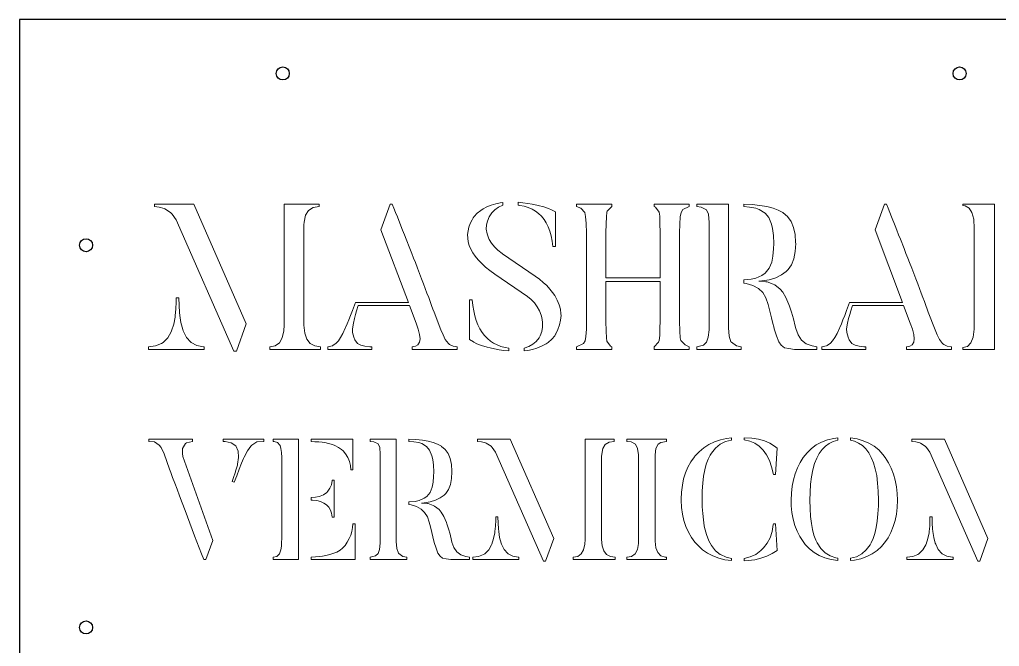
# Model space of a CAD drawing. Header units: millimetres. Extents: x 3735 to 5333, y 3252 to 4770.
# Drawn here: x 4539.8 to 4930.7, y 4519.9 to 4770 of the extents above; entities that cross this region are included whole.
import ezdxf

# ---------------------------------------------------------------- set-up
doc = ezdxf.new("R2010")
doc.units = ezdxf.units.MM
doc.layers.get('0').update_dxf_attribs({"color": 18, "true_color": 0x000000})
doc.layers.add('ext', color=18, linetype='Continuous', true_color=0x000000)
doc.layers.add('MASHARAB', color=6, linetype='Continuous', true_color=0xff00ff)

msp = doc.modelspace()

# ---------------------------------------------------------------- linework, layer by layer
at = {"color": 6, "lineweight": 0, "true_color": 0xff00ff}
for points in [[(4609.3, 4696.41), (4593.64, 4696.41), (4593.64, 4695.35), (4595.5, 4695.19), (4597.48, 4694.61), (4597.79, 4694.49), (4600.08, 4693.06), (4600.66, 4692.41), (4602.28, 4690.09), (4625.36, 4637.7), (4626.37, 4637.7), (4630.25, 4648.57)], [(4659.38, 4696.41), (4645.36, 4696.41), (4645.36, 4648.08), (4645.24, 4645.85), (4644.63, 4643.07), (4643.53, 4641.09), (4641.85, 4639.9), (4639.68, 4639.5), (4639.68, 4638.43), (4659.83, 4638.43), (4659.83, 4639.5), (4657.64, 4639.81), (4655.74, 4640.81), (4654.4, 4642.52), (4653.57, 4644.93), (4653.3, 4648.08), (4653.3, 4688.11), (4653.33, 4689.18), (4653.88, 4691.9), (4655.07, 4693.82), (4656.9, 4694.98), (4659.38, 4695.35)], [(4680.32, 4638.43), (4680.32, 4639.5), (4679.56, 4639.5), (4677.6, 4639.65), (4675.99, 4640.08), (4674.67, 4640.81), (4673.6, 4642.22), (4673.18, 4643.29), (4672.69, 4645.12), (4672.63, 4646.68), (4672.99, 4648.81), (4673.42, 4650.68), (4673.85, 4652.35), (4674.28, 4653.85), (4674.95, 4655.99), (4695.34, 4655.99), (4698.03, 4648.81), (4698.89, 4646.43), (4699.44, 4644.32), (4699.59, 4642.58), (4699.37, 4641.24), (4698.76, 4640.26), (4697.82, 4639.68), (4696.44, 4639.5), (4696.44, 4638.43), (4714.4, 4638.43), (4714.4, 4639.5), (4712.75, 4639.74), (4711.4, 4640.42), (4710.89, 4640.81), (4709.66, 4642.4), (4708.78, 4644.17), (4707.95, 4646.19), (4705.18, 4653.33), (4704.75, 4654.49), (4704.23, 4655.93), (4703.65, 4657.48), (4703.04, 4659.1), (4702.37, 4660.84), (4701.69, 4662.64), (4700.96, 4664.57), (4700.2, 4666.55), (4699.4, 4668.66), (4698.58, 4670.83), (4697.73, 4673.12), (4697.05, 4674.8), (4696.32, 4676.72), (4695.56, 4678.61), (4694.09, 4682.34), (4693.36, 4684.17), (4692.66, 4686), (4691.95, 4687.77), (4690.55, 4691.32), (4689.85, 4693.02), (4689.18, 4694.73), (4688.5, 4696.41), (4687.71, 4696.41), (4684.02, 4686.12), (4694.95, 4657.06), (4673.79, 4657.06), (4673.39, 4656.05), (4672.63, 4653.94), (4671.86, 4651.99), (4671.16, 4650.22), (4670.52, 4648.6), (4669.91, 4647.16), (4669.79, 4646.89), (4668.78, 4644.78), (4667.86, 4643.1), (4667.01, 4641.88), (4666.12, 4640.9), (4664.87, 4639.93), (4664.63, 4639.81), (4662.76, 4639.5), (4662.76, 4638.43)], [(4732.59, 4696.99), (4731.62, 4696.84), (4729.79, 4696.48), (4728.01, 4695.93), (4726.18, 4695.22), (4724.72, 4694.46), (4723.89, 4693.88), (4722.43, 4692.72), (4721.17, 4691.41), (4720.78, 4690.83), (4720.38, 4690.12), (4719.65, 4688.66), (4719.1, 4687.19), (4718.76, 4685.7), (4718.58, 4684.26), (4718.61, 4682.8), (4718.85, 4681.33), (4719.25, 4679.9), (4719.86, 4678.43), (4720.66, 4676.99), (4721.63, 4675.56), (4722.82, 4674.12), (4724.2, 4672.69), (4725.75, 4671.25), (4727.5, 4669.85), (4729.45, 4668.42), (4742.43, 4659.53), (4743.92, 4658.31), (4745.27, 4656.93), (4746.36, 4655.44), (4747.25, 4653.85), (4747.95, 4652.11), (4748.2, 4651.16), (4748.47, 4649.21), (4748.47, 4647.32), (4748.14, 4645.52), (4747.46, 4643.77), (4747.07, 4643.04), (4745.97, 4641.61), (4744.62, 4640.45), (4743.04, 4639.53), (4741.17, 4638.92), (4741.17, 4637.85), (4742.64, 4638.03), (4744.5, 4638.4), (4746.21, 4638.92), (4746.46, 4639.01), (4748.35, 4639.81), (4749.85, 4640.57), (4750.7, 4641.21), (4752.11, 4642.46), (4753.39, 4643.87), (4753.69, 4644.45), (4753.75, 4644.57), (4754.61, 4646.37), (4755.22, 4648.2), (4755.62, 4650.06), (4755.83, 4651.96), (4755.8, 4652.66), (4755.59, 4654.43), (4755.1, 4656.2), (4754.33, 4658.06), (4753.3, 4659.93), (4752.5, 4661.09), (4751.4, 4662.49), (4750.12, 4663.84), (4748.75, 4665.15), (4747.19, 4666.43), (4745.51, 4667.68), (4732.5, 4676.57), (4732.29, 4676.72), (4730.64, 4678), (4729.27, 4679.35), (4728.14, 4680.78), (4727.22, 4682.25), (4727.1, 4682.55), (4726.37, 4684.51), (4726.03, 4686.34), (4726.12, 4688.11), (4726.46, 4689.51), (4727.19, 4691.25), (4728.26, 4692.87), (4729.39, 4694.06), (4730.88, 4695.16), (4732.59, 4695.93)], [(4738.73, 4697.09), (4738.73, 4695.93), (4739.34, 4695.86), (4741.11, 4695.53), (4742.73, 4695.04), (4744.26, 4694.37), (4745.66, 4693.57), (4746.91, 4692.63), (4748.07, 4691.53), (4749.08, 4690.25), (4749.97, 4688.84), (4750.73, 4687.28), (4751.4, 4685.54), (4751.92, 4683.68), (4752.32, 4681.64), (4752.59, 4679.47), (4753.6, 4679.47), (4753.6, 4693.3), (4752.04, 4694.12), (4750.79, 4694.61), (4749.02, 4695.22), (4746.76, 4695.86), (4746.18, 4695.99), (4744.38, 4696.35), (4742.55, 4696.66), (4740.66, 4696.9)], [(4776.04, 4695.35), (4776.04, 4696.41), (4762.03, 4696.41), (4762.03, 4695.35), (4763.8, 4694.77), (4765.36, 4692.96), (4765.66, 4691.44), (4765.91, 4688.69), (4765.97, 4684.96), (4765.97, 4649.64), (4765.94, 4646.43), (4765.78, 4643.5), (4765.51, 4641.82), (4764.75, 4640.75), (4762.03, 4639.5), (4762.03, 4638.43), (4776.04, 4638.43), (4776.04, 4639.5), (4775.62, 4639.68), (4774.09, 4641.64), (4773.94, 4642.98), (4773.81, 4645.7), (4773.75, 4649.64), (4773.75, 4665.54), (4795.34, 4665.54), (4795.34, 4649.64), (4795.31, 4646.86), (4795.19, 4643.9), (4794.94, 4641.97), (4794.76, 4641.33), (4793.05, 4639.5), (4793.05, 4638.43), (4807, 4638.43), (4807, 4639.5), (4805.36, 4640.2), (4803.68, 4641.97), (4803.43, 4643.04), (4803.22, 4645.67), (4803.13, 4649.64), (4803.13, 4684.96), (4803.19, 4688.38), (4803.4, 4691.25), (4803.77, 4693.06), (4804.47, 4694.22), (4807, 4695.35), (4807, 4696.41), (4793.05, 4696.41), (4793.05, 4695.35), (4793.51, 4695.16), (4795.04, 4693.15), (4795.19, 4691.59), (4795.31, 4688.81), (4795.34, 4684.96), (4795.34, 4666.95), (4773.75, 4666.95), (4773.75, 4684.96), (4773.81, 4688.48), (4773.94, 4691.35), (4774.15, 4693.15), (4774.27, 4693.61)], [(4822.58, 4696.41), (4810.06, 4696.41), (4810.06, 4695.35), (4811.77, 4695.19), (4813.84, 4694.12), (4814.64, 4692.35), (4814.94, 4689.09), (4814.94, 4648.08), (4814.91, 4646.25), (4814.55, 4643.26), (4813.84, 4641.3), (4812.68, 4640.14), (4810.06, 4639.5), (4810.06, 4638.43), (4827.71, 4638.43), (4827.71, 4639.5), (4825.84, 4639.77), (4823.83, 4641.24), (4823.64, 4641.48), (4822.85, 4643.71), (4822.58, 4647.01)], [(4828.71, 4696.35), (4828.71, 4695.35), (4831.09, 4695.19), (4833.54, 4694.8), (4834.85, 4694.28), (4837.23, 4692.81), (4838.67, 4691.07), (4839.83, 4688.35), (4840.22, 4686.58), (4840.59, 4683.83), (4840.68, 4680.69), (4840.65, 4678.49), (4840.38, 4675.62), (4839.92, 4673.21), (4838.91, 4670.77), (4837.29, 4668.84), (4836.01, 4667.9), (4833.6, 4666.86), (4831.68, 4666.43), (4828.71, 4666.19), (4828.71, 4664.87), (4829.75, 4664.72), (4832.38, 4663.96), (4834.55, 4662.74), (4836.29, 4661.09), (4837.6, 4658.95), (4838.48, 4656.38), (4839.03, 4654.13), (4839.83, 4651.04), (4840.25, 4649.24), (4840.84, 4646.92), (4840.93, 4646.61), (4841.78, 4643.87), (4842.67, 4641.48), (4843.67, 4640.08), (4844.96, 4639.1), (4846.67, 4638.77), (4848.96, 4638.43), (4857.93, 4638.43), (4857.93, 4639.5), (4856.07, 4639.81), (4853.69, 4640.69), (4851.8, 4642.16), (4850.39, 4644.17), (4849.45, 4646.77), (4849.26, 4647.62), (4848.56, 4650.58), (4847.83, 4653.24), (4847, 4655.65), (4846.73, 4656.29), (4845.51, 4659.07), (4844.32, 4661.18), (4843.22, 4662.49), (4841.08, 4664.14), (4840.41, 4664.48), (4838.03, 4665.36), (4837.6, 4665.42), (4834.79, 4665.61), (4835.98, 4665.73), (4838.91, 4666.22), (4841.48, 4667.01), (4843.74, 4668.11), (4845.66, 4669.48), (4846.39, 4670.25), (4847.74, 4672.2), (4848.68, 4674.58), (4849.23, 4677.42), (4849.45, 4680.69), (4849.41, 4681.06), (4849.2, 4684.29), (4848.59, 4687.07), (4847.58, 4689.45), (4846.24, 4691.38), (4844.47, 4692.87), (4844.35, 4692.96), (4842.51, 4693.94), (4840.41, 4694.73), (4837.96, 4695.38), (4835.19, 4695.86), (4832.1, 4696.17)], [(4865.02, 4643.1), (4864.16, 4641.88), (4863.28, 4640.9), (4862.03, 4639.93), (4861.78, 4639.81), (4859.92, 4639.5), (4859.92, 4638.43), (4877.48, 4638.43), (4877.48, 4639.5), (4876.68, 4639.5), (4874.76, 4639.65), (4873.14, 4640.08), (4871.83, 4640.81), (4870.76, 4642.22), (4870.33, 4643.29), (4869.81, 4645.12), (4869.78, 4646.68), (4870.15, 4648.81), (4870.57, 4650.68), (4871, 4652.35), (4871.43, 4653.85), (4872.1, 4655.99), (4892.5, 4655.99), (4895.18, 4648.81), (4896.04, 4646.43), (4896.59, 4644.32), (4896.74, 4642.58), (4896.53, 4641.24), (4895.92, 4640.26), (4894.94, 4639.68), (4893.6, 4639.5), (4893.6, 4638.43), (4911.55, 4638.43), (4911.55, 4639.5), (4909.9, 4639.74), (4908.56, 4640.42), (4908.04, 4640.81), (4906.82, 4642.4), (4905.93, 4644.17), (4905.11, 4646.19), (4902.33, 4653.33), (4901.9, 4654.49), (4901.38, 4655.93), (4900.8, 4657.48), (4900.16, 4659.1), (4899.52, 4660.84), (4898.85, 4662.64), (4898.12, 4664.57), (4897.35, 4666.55), (4896.56, 4668.66), (4895.73, 4670.83), (4894.85, 4673.12), (4894.21, 4674.8), (4893.44, 4676.72), (4892.71, 4678.61), (4891.25, 4682.34), (4890.51, 4684.17), (4889.81, 4686), (4889.11, 4687.77), (4887.7, 4691.32), (4887, 4693.02), (4886.33, 4694.73), (4885.66, 4696.41), (4884.86, 4696.41), (4881.17, 4686.12), (4892.1, 4657.06), (4870.94, 4657.06), (4870.54, 4656.05), (4869.75, 4653.94), (4869.02, 4651.99), (4868.32, 4650.22), (4867.67, 4648.6), (4867.06, 4647.16), (4866.94, 4646.89), (4865.93, 4644.78)], [(4928.71, 4696.41), (4916.13, 4696.41), (4916.13, 4695.77), (4917.02, 4695.68), (4918.63, 4694.8), (4919.76, 4692.99), (4920.47, 4690.31), (4920.68, 4686.7), (4920.68, 4648.32), (4920.62, 4646.43), (4920.19, 4643.26), (4919.28, 4641), (4917.93, 4639.62), (4916.13, 4639.16), (4916.13, 4638.43), (4928.71, 4638.43)], [(4603.38, 4658.95), (4602.37, 4658.95), (4602.34, 4657.33), (4602.22, 4654.43), (4601.97, 4651.87), (4601.88, 4651.29), (4601.33, 4648.54), (4600.48, 4645.85), (4600.32, 4645.45), (4598.95, 4642.98), (4597.09, 4641.15), (4596.45, 4640.75), (4594.06, 4639.81), (4591.26, 4639.5), (4591.26, 4638.43), (4613.54, 4638.43), (4613.54, 4639.5), (4613.24, 4639.5), (4610.52, 4639.96), (4608.26, 4641.15), (4608.14, 4641.27), (4606.37, 4643.16), (4605.12, 4645.76), (4604.93, 4646.37), (4604.2, 4649.09), (4603.77, 4651.87), (4603.62, 4653.15), (4603.44, 4655.9)], [(4720.38, 4658.22), (4719.37, 4658.22), (4719.37, 4642.4), (4720.87, 4641.39), (4720.99, 4641.3), (4722.3, 4640.66), (4724.11, 4640.02), (4726.37, 4639.35), (4727.56, 4639.01), (4729.33, 4638.61), (4731.16, 4638.28), (4733.05, 4638.03), (4735.04, 4637.85), (4735.04, 4638.92), (4733.51, 4639.19), (4731.89, 4639.62), (4730.37, 4640.2), (4728.96, 4640.9), (4727.65, 4641.76), (4726.46, 4642.77), (4725.36, 4643.93), (4724.38, 4645.21), (4723.5, 4646.64), (4722.7, 4648.2), (4722.03, 4649.91), (4721.45, 4651.77), (4720.99, 4653.79), (4720.63, 4655.93)], [(4608.85, 4602.61), (4591.38, 4602.61), (4591.38, 4601.72), (4593.64, 4601.6), (4595.54, 4600.22), (4596.3, 4599.28), (4597.49, 4596.74), (4599.66, 4590.7), (4600.15, 4589.32), (4600.91, 4587.28), (4601.73, 4585.02), (4602.65, 4582.61), (4603.66, 4579.98), (4604.7, 4577.14), (4605.86, 4574.12), (4606.77, 4571.64), (4607.75, 4569.05), (4608.7, 4566.51), (4609.64, 4564.04), (4610.56, 4561.6), (4611.51, 4559.22), (4612.39, 4556.9), (4613.28, 4554.61), (4614.19, 4554.61), (4617, 4562.12), (4605, 4595.74), (4604.82, 4596.9), (4604.88, 4598.88), (4605.98, 4600.93), (4606.38, 4601.17), (4608.85, 4601.72)], [(4637.31, 4602.61), (4621.12, 4602.61), (4621.12, 4601.72), (4621.89, 4601.72), (4624.24, 4601.17), (4626.13, 4599.95), (4626.99, 4597.84), (4627.2, 4595.46), (4627.17, 4595.25), (4626.8, 4592.59), (4626.71, 4592.25), (4626.01, 4589.81), (4625.92, 4589.54), (4625.09, 4586.94), (4624.7, 4585.72), (4625.49, 4585.45), (4626.47, 4588.04), (4627.47, 4590.7), (4628.39, 4592.99), (4629.21, 4594.91), (4629.43, 4595.43), (4630.77, 4597.99), (4632.09, 4599.77), (4632.48, 4600.16), (4634.44, 4601.54), (4634.65, 4601.57), (4637.31, 4601.72)], [(4651.14, 4602.61), (4640.94, 4602.61), (4640.94, 4601.72), (4641.34, 4601.72), (4642.77, 4601.26), (4643.69, 4600.22), (4643.75, 4600.13), (4644.12, 4598.91), (4644.33, 4597.32), (4644.42, 4595.31), (4644.42, 4562.61), (4644.39, 4561.75), (4644.3, 4559.92), (4644.05, 4558.39), (4643.69, 4557.2), (4643.47, 4556.81), (4642.44, 4555.83), (4640.94, 4555.49), (4640.94, 4554.61), (4651.14, 4554.61)], [(4672.85, 4602.61), (4656.21, 4602.61), (4656.21, 4601.66), (4657.61, 4601.6), (4659.17, 4601.51), (4660.6, 4601.38), (4661.55, 4601.23), (4663.05, 4600.9), (4664.63, 4600.44), (4665.64, 4600.04), (4667.08, 4599.34), (4668.3, 4598.51), (4668.91, 4597.96), (4669.89, 4596.77), (4670.77, 4595.31), (4670.89, 4595.03), (4671.44, 4593.63), (4671.81, 4592.04), (4671.99, 4590.33), (4672.85, 4590.33)], [(4690.07, 4602.61), (4679.72, 4602.61), (4679.72, 4601.72), (4681.12, 4601.6), (4682.83, 4600.71), (4683.5, 4599.25), (4683.75, 4596.56), (4683.75, 4562.61), (4683.72, 4561.08), (4683.41, 4558.61), (4682.83, 4557.02), (4681.88, 4556.04), (4679.72, 4555.49), (4679.72, 4554.61), (4694.31, 4554.61), (4694.31, 4555.49), (4692.79, 4555.74), (4691.14, 4556.93), (4690.98, 4557.14), (4690.31, 4559), (4690.07, 4561.72)], [(4695.17, 4602.54), (4695.17, 4601.72), (4697.15, 4601.6), (4699.14, 4601.26), (4700.27, 4600.83), (4702.22, 4599.61), (4703.41, 4598.18), (4704.36, 4595.95), (4704.69, 4594.48), (4705, 4592.19), (4705.09, 4589.6), (4705.03, 4587.77), (4704.82, 4585.41), (4704.42, 4583.4), (4703.59, 4581.38), (4702.28, 4579.77), (4701.18, 4579), (4699.2, 4578.15), (4697.61, 4577.78), (4695.17, 4577.6), (4695.17, 4576.5), (4696.02, 4576.38), (4698.19, 4575.74), (4699.99, 4574.73), (4701.43, 4573.35), (4702.53, 4571.61), (4703.26, 4569.48), (4703.72, 4567.61), (4705.27, 4561.39), (4706.01, 4559.13), (4706.71, 4557.14), (4707.56, 4555.98), (4708.6, 4555.16), (4710.04, 4554.88), (4711.93, 4554.61), (4719.38, 4554.61), (4719.38, 4555.49), (4717.82, 4555.74), (4715.87, 4556.5), (4714.28, 4557.69), (4713.12, 4559.37), (4712.33, 4561.51), (4712.17, 4562.24), (4711.62, 4564.68), (4710.98, 4566.88), (4710.31, 4568.87), (4710.1, 4569.38), (4709.06, 4571.71), (4708.08, 4573.45), (4707.17, 4574.55), (4705.4, 4575.89), (4704.85, 4576.16), (4702.86, 4576.93), (4702.53, 4576.96), (4700.2, 4577.11), (4701.18, 4577.2), (4703.59, 4577.63), (4705.73, 4578.27), (4707.59, 4579.19), (4709.18, 4580.32), (4709.82, 4580.96), (4710.92, 4582.54), (4711.69, 4584.53), (4712.17, 4586.88), (4712.33, 4589.6), (4712.33, 4589.9), (4712.14, 4592.56), (4711.62, 4594.88), (4710.8, 4596.83), (4709.67, 4598.45), (4708.2, 4599.67), (4708.11, 4599.77), (4706.62, 4600.56), (4704.85, 4601.23), (4702.8, 4601.75), (4700.54, 4602.15), (4697.98, 4602.42)], [(4735.56, 4602.61), (4722.56, 4602.61), (4722.56, 4601.72), (4724.14, 4601.6), (4725.76, 4601.11), (4726.01, 4601.02), (4727.93, 4599.83), (4728.39, 4599.31), (4729.73, 4597.35), (4748.88, 4554), (4749.7, 4554), (4752.91, 4563)], [(4777.06, 4602.61), (4765.42, 4602.61), (4765.42, 4562.61), (4765.33, 4560.77), (4764.84, 4558.45), (4763.9, 4556.84), (4762.55, 4555.83), (4760.72, 4555.49), (4760.72, 4554.61), (4777.42, 4554.61), (4777.42, 4555.49), (4775.59, 4555.77), (4774.03, 4556.59), (4772.9, 4558), (4772.23, 4560.01), (4772.02, 4562.61), (4772.02, 4595.74), (4772.05, 4596.62), (4772.51, 4598.85), (4773.48, 4600.47), (4774.98, 4601.41), (4777.06, 4601.72)], [(4797.97, 4602.61), (4782.13, 4602.61), (4782.13, 4601.72), (4783.84, 4601.54), (4785.58, 4600.56), (4786.4, 4598.94), (4786.71, 4596.35), (4786.71, 4561.9), (4786.68, 4560.99), (4786.28, 4558.61), (4785.39, 4556.87), (4783.99, 4555.86), (4782.13, 4555.49), (4782.13, 4554.61), (4797.97, 4554.61), (4797.97, 4555.49), (4797.33, 4555.55), (4795.62, 4556.1), (4794.4, 4557.35), (4793.67, 4559.28), (4793.42, 4561.9), (4793.42, 4596.35), (4793.7, 4598.88), (4794.58, 4600.56), (4795.68, 4601.32), (4797.97, 4601.72)], [(4823.83, 4603.09), (4821.91, 4602.85), (4819.41, 4602.3), (4817.06, 4601.51), (4814.86, 4600.47), (4812.84, 4599.15), (4810.98, 4597.6), (4809.27, 4595.8), (4809.03, 4595.49), (4807.65, 4593.57), (4806.46, 4591.49), (4805.51, 4589.23), (4804.75, 4586.82), (4804.23, 4584.25), (4803.9, 4581.51), (4803.8, 4578.61), (4803.8, 4578.21), (4803.93, 4575.37), (4804.29, 4572.65), (4804.84, 4570.12), (4805.64, 4567.71), (4806.64, 4565.48), (4807.83, 4563.43), (4809.27, 4561.51), (4810.49, 4560.16), (4812.29, 4558.52), (4814.28, 4557.14), (4816.41, 4556.01), (4818.74, 4555.13), (4821.18, 4554.52), (4823.83, 4554.15), (4823.83, 4555.03), (4821.67, 4555.52), (4819.44, 4556.53), (4819.38, 4556.56), (4817.51, 4558.06), (4815.8, 4560.19), (4814.74, 4562.09), (4813.82, 4564.53), (4813.12, 4567.43), (4813, 4568.01), (4812.63, 4570.36), (4812.35, 4572.9), (4812.2, 4575.64), (4812.14, 4578.61), (4812.2, 4581.93), (4812.38, 4585.05), (4812.72, 4587.89), (4813.18, 4590.42), (4813.76, 4592.68), (4814.49, 4594.61), (4815.35, 4596.28), (4815.83, 4597.05), (4817.45, 4599.06), (4819.35, 4600.59), (4821.45, 4601.66), (4823.83, 4602.21)], [(4828.96, 4603.15), (4828.96, 4602.27), (4831.13, 4601.81), (4833.12, 4600.99), (4834.92, 4599.8), (4836.48, 4598.27), (4837.82, 4596.38), (4838.95, 4594.12), (4839.83, 4591.52), (4840.54, 4588.56), (4841.36, 4588.56), (4842.09, 4599.06), (4841.06, 4599.86), (4839.13, 4600.99), (4836.96, 4601.9), (4834.55, 4602.54), (4831.9, 4602.97)], [(4866.21, 4603.09), (4864.63, 4602.88), (4862.12, 4602.3), (4859.8, 4601.41), (4857.67, 4600.28), (4855.74, 4598.88), (4854, 4597.2), (4852.47, 4595.25), (4851.25, 4593.32), (4850.15, 4591.16), (4849.24, 4588.83), (4848.54, 4586.39), (4848.05, 4583.8), (4847.74, 4581.11), (4847.62, 4578.27), (4847.71, 4576.04), (4847.96, 4573.29), (4848.44, 4570.67), (4849.12, 4568.22), (4850, 4565.9), (4851.1, 4563.74), (4852.38, 4561.72), (4853.24, 4560.62), (4854.92, 4558.85), (4856.78, 4557.39), (4858.83, 4556.16), (4861.09, 4555.22), (4863.56, 4554.55), (4866.21, 4554.15), (4866.21, 4555.1), (4865.51, 4555.22), (4863.22, 4556.01), (4861.21, 4557.26), (4859.47, 4559), (4858, 4561.23), (4857.45, 4562.36), (4856.75, 4564.29), (4856.17, 4566.51), (4855.71, 4569.02), (4855.41, 4571.8), (4855.19, 4574.88), (4855.13, 4578.27), (4855.19, 4581.26), (4855.41, 4584.59), (4855.77, 4587.61), (4856.29, 4590.36), (4856.99, 4592.83), (4857.82, 4595), (4858.83, 4596.93), (4859.99, 4598.51), (4861.33, 4599.86), (4862.79, 4600.9), (4864.44, 4601.66), (4866.21, 4602.15)], [(4871.31, 4603.09), (4871.31, 4602.15), (4872.87, 4601.75), (4874.52, 4601.05), (4876.05, 4600.04), (4877.39, 4598.76), (4878.58, 4597.17), (4879.62, 4595.34), (4880.47, 4593.2), (4881.21, 4590.79), (4881.76, 4588.07), (4882.15, 4585.11), (4882.4, 4581.84), (4882.46, 4578.27), (4882.43, 4575.95), (4882.28, 4572.77), (4882, 4569.9), (4881.6, 4567.31), (4881.05, 4564.99), (4880.38, 4562.97), (4879.59, 4561.23), (4879.16, 4560.5), (4877.6, 4558.42), (4875.77, 4556.84), (4873.66, 4555.71), (4871.31, 4555.1), (4871.31, 4554.15), (4872.93, 4554.36), (4875.5, 4554.91), (4877.85, 4555.74), (4880.02, 4556.84), (4881.97, 4558.18), (4883.71, 4559.83), (4885.27, 4561.72), (4886.31, 4563.28), (4887.44, 4565.42), (4888.38, 4567.71), (4889.11, 4570.12), (4889.63, 4572.68), (4889.94, 4575.4), (4890.03, 4578.27), (4889.94, 4580.9), (4889.66, 4583.61), (4889.18, 4586.21), (4888.47, 4588.65), (4887.59, 4590.97), (4886.52, 4593.17), (4885.21, 4595.25), (4884.26, 4596.53), (4882.58, 4598.3), (4880.72, 4599.8), (4878.64, 4601.02), (4876.38, 4601.99), (4873.94, 4602.67)], [(4908.78, 4602.61), (4895.77, 4602.61), (4895.77, 4601.72), (4897.36, 4601.6), (4898.98, 4601.11), (4899.22, 4601.02), (4901.14, 4599.83), (4901.6, 4599.31), (4902.95, 4597.35), (4922.06, 4554), (4922.92, 4554), (4926.12, 4563)], [(4665.37, 4586.18), (4664.51, 4586.18), (4664.51, 4586.12), (4664.21, 4584.44), (4663.66, 4583), (4662.8, 4581.81), (4662.37, 4581.35), (4661.09, 4580.38), (4659.81, 4579.86), (4659.35, 4579.74), (4657.89, 4579.49), (4656.21, 4579.37), (4656.21, 4578.33), (4656.73, 4578.33), (4658.44, 4578.09), (4659.93, 4577.69), (4661.21, 4577.11), (4662.31, 4576.35), (4663.17, 4575.43), (4663.84, 4574.3), (4664.27, 4573.02), (4664.51, 4571.52), (4665.37, 4571.52)], [(4730.65, 4571.58), (4729.82, 4571.58), (4729.79, 4570.27), (4729.7, 4567.86), (4729.49, 4565.72), (4729.43, 4565.26), (4728.94, 4563), (4728.23, 4560.74), (4728.11, 4560.41), (4726.98, 4558.39), (4725.43, 4556.87), (4724.91, 4556.53), (4722.95, 4555.77), (4720.6, 4555.49), (4720.6, 4554.61), (4739.07, 4554.61), (4739.07, 4555.49), (4738.8, 4555.52), (4736.57, 4555.89), (4734.71, 4556.87), (4734.59, 4556.96), (4733.12, 4558.55), (4732.08, 4560.68), (4731.93, 4561.17), (4731.35, 4563.43), (4730.98, 4565.72), (4730.86, 4566.79), (4730.71, 4569.05)], [(4903.86, 4571.58), (4903.01, 4571.58), (4903.01, 4570.27), (4902.92, 4567.86), (4902.7, 4565.72), (4902.64, 4565.26), (4902.15, 4563), (4901.45, 4560.74), (4901.33, 4560.41), (4900.2, 4558.39), (4898.64, 4556.87), (4898.12, 4556.53), (4896.14, 4555.77), (4893.82, 4555.49), (4893.82, 4554.61), (4912.29, 4554.61), (4912.29, 4555.49), (4912.01, 4555.52), (4909.79, 4555.89), (4907.92, 4556.87), (4907.8, 4556.96), (4906.34, 4558.55), (4905.3, 4560.68), (4905.14, 4561.17), (4904.56, 4563.43), (4904.2, 4565.72), (4904.08, 4566.79), (4903.92, 4569.05)], [(4673.7, 4568.8), (4672.85, 4568.8), (4672.69, 4567.43), (4672.36, 4565.81), (4671.93, 4564.32), (4671.35, 4562.94), (4670.56, 4561.48), (4669.67, 4560.16), (4668.69, 4559.13), (4667.69, 4558.36), (4666.34, 4557.57), (4664.82, 4556.93), (4663.6, 4556.53), (4662.07, 4556.13), (4660.66, 4555.92), (4659.44, 4555.77), (4657.92, 4555.64), (4656.21, 4555.58), (4656.21, 4554.61), (4673.7, 4554.61)], [(4841.36, 4568.8), (4840.54, 4568.8), (4840.51, 4568.5), (4840.05, 4565.72), (4839.25, 4563.25), (4838.12, 4561.05), (4836.66, 4559.19), (4835.59, 4558.15), (4833.57, 4556.65), (4831.35, 4555.61), (4828.96, 4555.03), (4828.96, 4554.09), (4830.49, 4554.18), (4833.09, 4554.52), (4835.56, 4555.1), (4837.88, 4555.92), (4840.05, 4556.96), (4842.09, 4558.24)]]:
    msp.add_lwpolyline(points, close=True, dxfattribs=at)
at = {"layer": 'ext'}
msp.add_lwpolyline([(4539.85, 4769.98), (4539.85, 3799.98), (5289.85, 3799.98), (5289.85, 4769.98)], close=True, dxfattribs=at)
at = {"layer": 'MASHARAB'}
for centre in [(4644.85, 4748.48), (4914.85, 4748.48), (4566.35, 4679.98), (4566.35, 4527.48)]:
    msp.add_circle(centre, 2.6, dxfattribs=at)

doc.saveas('drawing.dxf')
